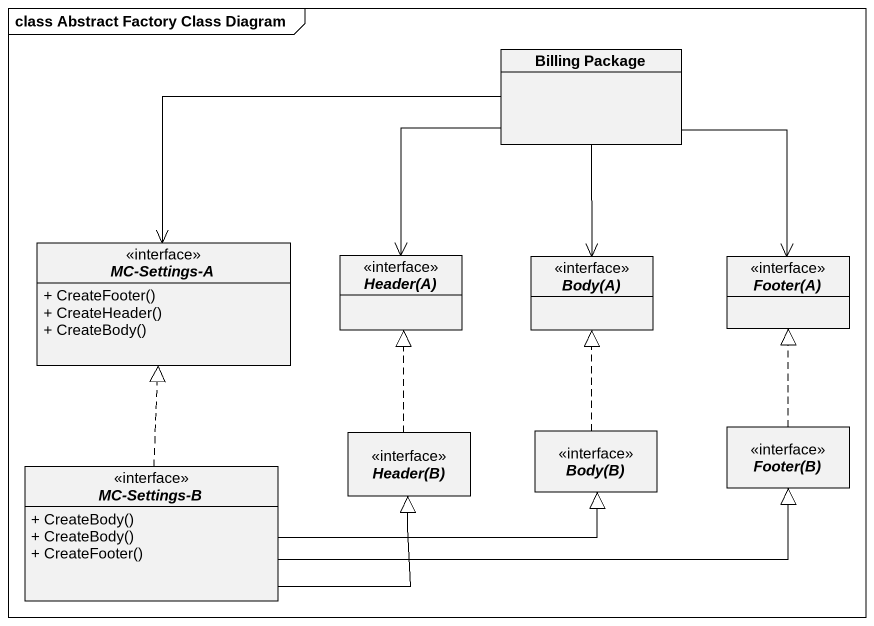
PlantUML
@startuml
mainframe class Abstract Factory Class Diagram
hide circle
hide empty members
skinparam classAttributeIconSize 0
class "Billing Package" as Billing_Package
interface "MC-Settings-A" as MC_Settings_A {
  + CreateFooter()
  + CreateHeader()
  + CreateBody()
}
interface "Header(A)" as Header_A
interface "Body(A)" as Body_A
interface "Footer(A)" as Footer_A
interface "Header(B)" as Header_B
interface "Body(B)" as Body_B
interface "Footer(B)" as Footer_B
interface "MC-Settings-B" as MC_Settings_B {
  + CreateBody()
  + CreateBody()
  + CreateFooter()
}
Billing_Package -left-> MC_Settings_A
Billing_Package --> Header_A
Billing_Package --> Body_A
Billing_Package --> Footer_A
Header_B .up.|> Header_A
Body_B .up.|> Body_A
Footer_B .up.|> Footer_A
MC_Settings_B .up.|> MC_Settings_A
MC_Settings_B -right-|> Header_B
MC_Settings_B -right-|> Body_B
MC_Settings_B -right-|> Footer_B
@enduml
